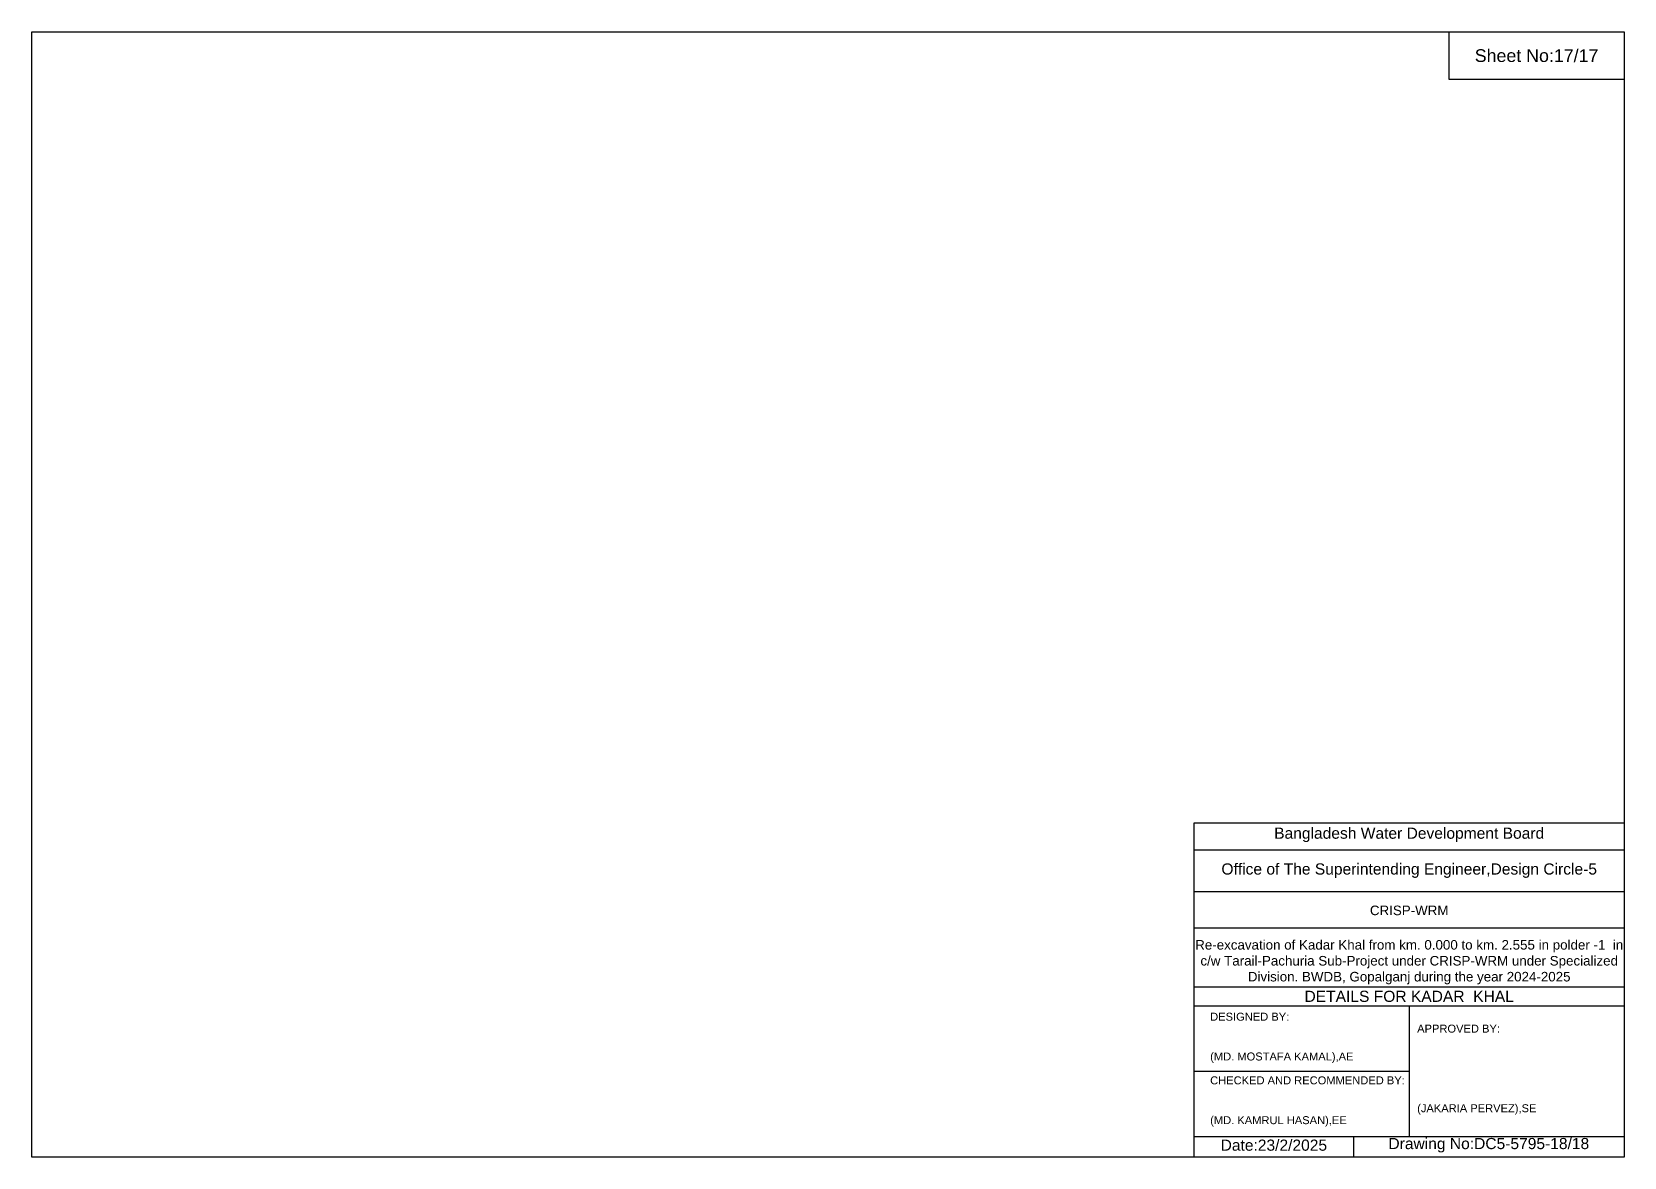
# Model space of a CAD drawing. Header units: inches. Extents: x 91000 to 278000, y -13885 to 0.
# Drawn here: x 270000 to 278000, y -5656 to 0 of the extents above; entities that cross this region are included whole.
import ezdxf

# ---------------------------------------------------------------- set-up
doc = ezdxf.new("R2010")
doc.units = ezdxf.units.IN
doc.header["$LTSCALE"] = 7
doc.header["$MEASUREMENT"] = 0
doc.styles.get("Standard").update_dxf_attribs({"font": 'arial.ttf'})

msp = doc.modelspace()

# ---------------------------------------------------------------- linework, layer by layer
for points in [[(270000, 0), (278000, 0), (278000, -5656), (270000, -5656)], [(277120, 0), (278000, 0), (278000, -240), (277120, -240)]]:
    msp.add_lwpolyline(points, close=True)
for points in [[(275840, -5656), (275840, -3976), (278000, -3976)], [(275840, -4112), (278000, -4112)], [(275840, -4320), (278000, -4320)], [(275840, -4504), (278000, -4504)], [(275840, -4800), (278000, -4800)], [(275840, -4896), (278000, -4896)], [(276920, -4896), (276920, -5552)], [(275840, -5224), (276920, -5224)], [(275840, -5552), (278000, -5552)], [(276640, -5552), (276640, -5656)]]:
    msp.add_lwpolyline(points)

# ---------------------------------------------------------------- texts
at = {"attachment_point": 5}
for s, insert, char_height in [('Sheet No:17/17', (277560, -120), 64), ('Bangladesh Water Development Board', (276920, -4036), 56), ('Office of The Superintending Engineer,Design Circle-5', (276920, -4216), 56)]:
    msp.add_mtext(s, dxfattribs=dict(at, insert=insert, char_height=char_height))
for s, insert, char_height, width, attachment_point in [('CRISP-WRM', (276920, -4416), 48, 2240, 5), ('Re-excavation of Kadar Khal from km. 0.000 to km. 2.555 in polder -1  in c/w Tarail-Pachuria Sub-Project under CRISP-WRM under Specialized Division. BWDB, Gopalganj during the year 2024-2025', (276920, -4676), 48, 2160, 5), ('DETAILS FOR KADAR  KHAL', (276920, -4848), 56, 2240, 5), ('DESIGNED BY:^J^J^J(MD. MOSTAFA KAMAL),AE', (275920, -5056), 40, 1120, 4), ('APPROVED BY:^J^J^J^J^J^J(JAKARIA PERVEZ),SE', (276960, -5216), 40, 1120, 4), ('CHECKED AND RECOMMENDED BY:^J^J^J(MD. KAMRUL HASAN),EE', (275920, -5376), 40, 1120, 4), ('Date:23/2/2025', (276240, -5596), 56, 1120, 5), ('Drawing No:DC5-5795-18/18', (277320, -5596), 56, 1760, 5)]:
    msp.add_mtext(s, dxfattribs=dict(insert=insert, char_height=char_height, width=width, attachment_point=attachment_point))

doc.saveas('drawing.dxf')
